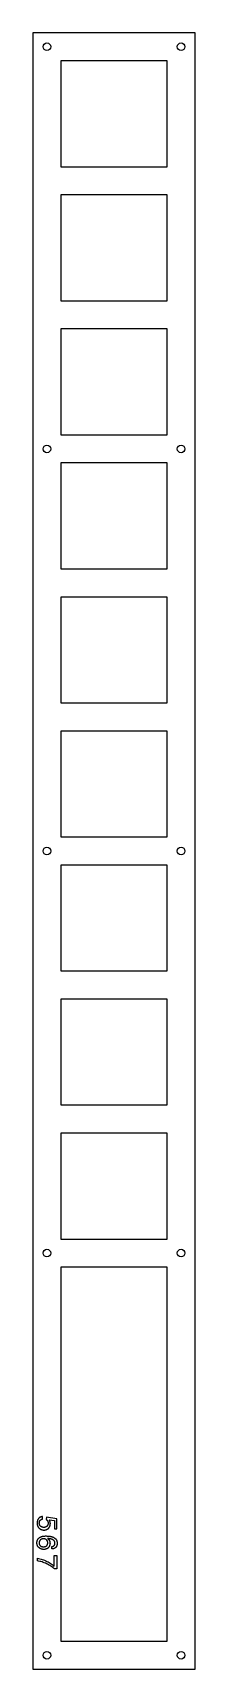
# Model space of a CAD drawing. Extents: x -4 to 37, y -4 to 403.
import ezdxf

# ---------------------------------------------------------------- set-up
doc = ezdxf.new("R2010")
doc.units = 0
for name, color, linetype in [('BORDER', 7, 'CONTINUOUS'), ('GRID_LED', 6, 'CONTINUOUS'), ('GRID_PCB', 6, 'CONTINUOUS'), ('SCREWS-BORDER', 3, 'CONTINUOUS'), ('TEXT_LAYER$TXT_05', 4, 'CONTINUOUS'), ('TEXT_LAYER$TXT_06', 4, 'CONTINUOUS'), ('TEXT_LAYER$TXT_07', 4, 'CONTINUOUS')]:
    doc.layers.add(name, color=color, linetype=linetype)

msp = doc.modelspace()

# ---------------------------------------------------------------- linework, layer by layer
at = {"layer": 'BORDER'}
for p, q in [((36.83, 403.46), (-3.5, 403.46)), ((-3.5, 403.46), (-3.5, -3.5)), ((36.83, -3.5), (36.83, 403.46)), ((-3.5, -3.5), (36.83, -3.5))]:
    msp.add_line(p, q, dxfattribs=at)
at = {"layer": 'GRID_LED'}
for p, q in [((29.83, 396.46), (3.5, 396.46)), ((3.5, 396.46), (3.5, 370.13)), ((29.83, 370.13), (29.83, 396.46)), ((3.5, 370.13), (29.83, 370.13)), ((29.83, 363.13), (3.5, 363.13)), ((3.5, 363.13), (3.5, 336.8)), ((29.83, 336.8), (29.83, 363.13)), ((3.5, 336.8), (29.83, 336.8)), ((29.83, 329.8), (3.5, 329.8)), ((3.5, 329.8), (3.5, 303.47)), ((29.83, 303.47), (29.83, 329.8)), ((3.5, 303.47), (29.83, 303.47)), ((29.83, 296.47), (3.5, 296.47)), ((3.5, 296.47), (3.5, 270.14)), ((29.83, 270.14), (29.83, 296.47)), ((3.5, 270.14), (29.83, 270.14)), ((29.83, 263.14), (3.5, 263.14)), ((3.5, 263.14), (3.5, 236.81)), ((29.83, 236.81), (29.83, 263.14)), ((3.5, 236.81), (29.83, 236.81)), ((29.83, 229.81), (3.5, 229.81)), ((3.5, 229.81), (3.5, 203.48)), ((29.83, 203.48), (29.83, 229.81)), ((3.5, 203.48), (29.83, 203.48)), ((29.83, 196.48), (3.5, 196.48)), ((3.5, 196.48), (3.5, 170.15)), ((29.83, 170.15), (29.83, 196.48)), ((3.5, 170.15), (29.83, 170.15)), ((29.83, 163.15), (3.5, 163.15)), ((3.5, 163.15), (3.5, 136.82)), ((29.83, 136.82), (29.83, 163.15)), ((3.5, 136.82), (29.83, 136.82)), ((29.83, 129.82), (3.5, 129.82)), ((3.5, 129.82), (3.5, 103.49)), ((29.83, 103.49), (29.83, 129.82)), ((3.5, 103.49), (29.83, 103.49))]:
    msp.add_line(p, q, dxfattribs=at)
at = {"layer": 'GRID_PCB'}
for p, q in [((29.83, 96.49), (3.5, 96.49)), ((3.5, 96.49), (3.5, 3.5)), ((29.83, 3.5), (29.83, 96.49)), ((3.5, 3.5), (29.83, 3.5))]:
    msp.add_line(p, q, dxfattribs=at)
at = {"layer": 'SCREWS-BORDER'}
for centre in [(0, 399.96), (33.33, 399.96), (0, 299.97), (33.33, 299.97), (0, 199.98), (33.33, 199.98), (0, 99.99), (33.33, 99.99), (0, 0), (33.33, 0)]:
    msp.add_circle(centre, 0.95, dxfattribs=at)
at = {"layer": 'TEXT_LAYER$TXT_05'}
for p, q in [((-2.41, 33.06), (-2.42, 33.02)), ((-2.42, 33.02), (-2.42, 32.98)), ((-2.42, 32.98), (-2.42, 32.95)), ((-2.42, 32.95), (-2.42, 32.91)), ((-2.42, 32.91), (-2.42, 32.85)), ((-2.42, 32.85), (-2.42, 32.79)), ((-2.42, 32.79), (-2.41, 32.74)), ((-2.4, 33.16), (-2.41, 33.13)), ((-2.41, 33.13), (-2.41, 33.09)), ((-2.41, 33.09), (-2.41, 33.06)), ((-2.41, 32.74), (-2.41, 32.68)), ((-2.41, 32.68), (-2.41, 32.63)), ((-2.41, 32.63), (-2.4, 32.58)), ((-2.39, 33.23), (-2.4, 33.2)), ((-2.4, 33.2), (-2.4, 33.16)), ((-2.4, 32.58), (-2.39, 32.52)), ((-2.38, 33.3), (-2.39, 33.27)), ((-2.39, 33.27), (-2.39, 33.23)), ((-2.37, 33.34), (-2.38, 33.3)), ((-2.36, 33.37), (-2.37, 33.34)), ((-2.35, 33.4), (-2.36, 33.37)), ((-2.34, 33.44), (-2.35, 33.4)), ((-2.33, 33.47), (-2.34, 33.44)), ((-2.32, 33.5), (-2.33, 33.47)), ((-2.31, 33.54), (-2.32, 33.5)), ((-2.3, 33.57), (-2.31, 33.54)), ((-2.29, 33.6), (-2.3, 33.57)), ((-2.27, 33.63), (-2.29, 33.6)), ((-2.26, 33.66), (-2.27, 33.63)), ((-2.24, 33.69), (-2.26, 33.66)), ((-2.23, 33.73), (-2.24, 33.69)), ((-2.21, 33.76), (-2.23, 33.73)), ((-2.2, 33.79), (-2.21, 33.76)), ((-2.18, 33.82), (-2.2, 33.79)), ((-2.16, 33.85), (-2.18, 33.82)), ((-2.14, 33.88), (-2.16, 33.85)), ((-2.12, 33.91), (-2.14, 33.88)), ((-2.1, 33.93), (-2.12, 33.91)), ((-2.08, 33.96), (-2.1, 33.93)), ((-2.06, 33.99), (-2.08, 33.96)), ((-2.04, 34.02), (-2.06, 33.99)), ((-2.02, 34.05), (-2.04, 34.02)), ((-1.99, 34.07), (-2.02, 34.05)), ((-1.97, 34.1), (-1.99, 34.07)), ((-1.94, 34.12), (-1.97, 34.1)), ((-1.92, 34.14), (-1.94, 34.12)), ((-1.89, 34.17), (-1.92, 34.14)), ((-1.87, 34.19), (-1.89, 34.17)), ((-1.88, 32.95), (-1.87, 32.99)), ((-1.88, 32.92), (-1.88, 32.95)), ((-1.88, 32.88), (-1.88, 32.92)), ((-1.88, 32.85), (-1.88, 32.88)), ((-1.88, 32.81), (-1.88, 32.85)), ((-1.88, 32.78), (-1.88, 32.81)), ((-1.88, 32.75), (-1.88, 32.78)), ((-1.87, 32.72), (-1.88, 32.75)), ((-1.84, 34.21), (-1.87, 34.19)), ((-1.87, 33.05), (-1.86, 33.09)), ((-1.87, 33.02), (-1.87, 33.05)), ((-1.87, 32.99), (-1.87, 33.02)), ((-1.87, 32.69), (-1.87, 32.72)), ((-1.87, 32.65), (-1.87, 32.69)), ((-1.86, 32.62), (-1.87, 32.65)), ((-1.86, 33.09), (-1.85, 33.12)), ((-1.86, 32.59), (-1.86, 32.62)), ((-1.85, 32.56), (-1.86, 32.59)), ((-1.85, 33.15), (-1.84, 33.18)), ((-1.85, 33.12), (-1.85, 33.15)), ((-1.85, 32.54), (-1.85, 32.56)), ((-1.81, 34.23), (-1.84, 34.21)), ((-1.84, 33.18), (-1.83, 33.21)), ((-1.83, 33.21), (-1.82, 33.24)), ((-1.82, 33.24), (-1.81, 33.27)), ((-1.78, 34.25), (-1.81, 34.23)), ((-1.81, 33.27), (-1.8, 33.3)), ((-1.8, 33.3), (-1.79, 33.32)), ((-1.79, 33.32), (-1.78, 33.35)), ((-1.75, 34.27), (-1.78, 34.25)), ((-1.78, 33.35), (-1.77, 33.38)), ((-1.77, 33.38), (-1.75, 33.4)), ((-1.72, 34.29), (-1.75, 34.27)), ((-1.75, 33.4), (-1.74, 33.43)), ((-1.74, 33.43), (-1.72, 33.45)), ((-1.69, 34.3), (-1.72, 34.29)), ((-1.72, 33.45), (-1.71, 33.48)), ((-1.71, 33.48), (-1.69, 33.5)), ((-1.66, 34.32), (-1.69, 34.3)), ((-1.69, 33.5), (-1.67, 33.52)), ((-1.67, 33.52), (-1.66, 33.54)), ((-1.63, 34.34), (-1.66, 34.32)), ((-1.66, 33.54), (-1.64, 33.56)), ((-1.64, 33.56), (-1.62, 33.58)), ((-1.59, 34.35), (-1.63, 34.34)), ((-1.62, 33.58), (-1.61, 33.59)), ((-1.61, 33.59), (-1.6, 33.6)), ((-1.6, 33.6), (-1.59, 33.61)), ((-1.56, 34.36), (-1.59, 34.35)), ((-1.59, 33.61), (-1.58, 33.62)), ((-1.58, 33.62), (-1.57, 33.63)), ((-1.57, 33.63), (-1.56, 33.64)), ((-1.52, 34.38), (-1.56, 34.36)), ((-1.56, 33.64), (-1.55, 33.65)), ((-1.55, 33.65), (-1.54, 33.65)), ((-1.54, 33.65), (-1.53, 33.66)), ((-1.53, 33.66), (-1.52, 33.67)), ((-1.49, 34.39), (-1.52, 34.38)), ((-1.52, 33.67), (-1.5, 33.69)), ((-1.5, 33.69), (-1.47, 33.7)), ((-1.45, 34.4), (-1.49, 34.39)), ((-1.47, 33.7), (-1.45, 33.72)), ((-1.42, 34.41), (-1.45, 34.4)), ((-1.45, 33.72), (-1.43, 33.73)), ((-1.43, 33.73), (-1.4, 33.74)), ((-1.38, 34.42), (-1.42, 34.41)), ((-1.4, 33.74), (-1.38, 33.75)), ((-1.34, 34.43), (-1.38, 34.42)), ((-1.38, 33.75), (-1.35, 33.77)), ((-1.35, 33.77), (-1.32, 33.78)), ((-1.3, 34.44), (-1.34, 34.43)), ((-1.32, 33.78), (-1.3, 33.79)), ((-1.26, 34.45), (-1.3, 34.44)), ((-1.3, 33.79), (-1.27, 33.79)), ((-1.27, 33.79), (-1.24, 33.8)), ((-1.22, 34.46), (-1.26, 34.45)), ((-1.24, 33.8), (-1.21, 33.81)), ((-1.18, 34.46), (-1.22, 34.46)), ((-1.21, 33.81), (-1.18, 33.82)), ((-1.14, 34.47), (-1.18, 34.46)), ((-1.18, 33.82), (-1.15, 33.82)), ((-1.15, 33.82), (-1.12, 33.83)), ((-1.1, 34.47), (-1.14, 34.47)), ((-1.12, 33.83), (-1.09, 33.83)), ((-1.05, 34.48), (-1.1, 34.47)), ((-1.09, 33.83), (-1.05, 33.84)), ((-1.05, 33.84), (-1.05, 34.48)), ((-0.13, 34.3), (-0.16, 33.77)), ((-0.16, 33.77), (-0.13, 33.75)), ((2.5, 33.93), (-0.13, 34.3)), ((-0.13, 33.75), (-0.1, 33.73)), ((-0.1, 33.73), (-0.08, 33.71)), ((-0.08, 33.71), (-0.06, 33.68)), ((-0.06, 33.68), (-0.03, 33.66)), ((-0.03, 33.66), (-0.01, 33.64)), ((-0.01, 33.64), (0.01, 33.61)), ((0.01, 33.61), (0.04, 33.59)), ((0.04, 33.59), (0.06, 33.57)), ((0.06, 33.57), (0.08, 33.54)), ((0.08, 33.54), (0.1, 33.52)), ((0.1, 33.52), (0.12, 33.49)), ((0.12, 33.49), (0.13, 33.46)), ((0.13, 33.46), (0.15, 33.44)), ((0.15, 33.44), (0.17, 33.41)), ((0.17, 33.41), (0.18, 33.38)), ((0.18, 33.38), (0.19, 33.37)), ((0.19, 33.37), (0.2, 33.35)), ((0.2, 33.35), (0.2, 33.34)), ((0.2, 33.34), (0.21, 33.32)), ((0.21, 33.32), (0.22, 33.31)), ((0.22, 33.31), (0.22, 33.29)), ((0.22, 33.29), (0.24, 33.26)), ((0.24, 33.26), (0.25, 33.23)), ((0.25, 33.23), (0.26, 33.2)), ((0.26, 33.2), (0.27, 33.17)), ((0.27, 33.17), (0.27, 33.13)), ((0.27, 33.13), (0.28, 33.1)), ((0.28, 32.58), (0.27, 32.55)), ((0.28, 33.1), (0.29, 33.06)), ((0.29, 32.63), (0.28, 32.6)), ((0.28, 32.6), (0.28, 32.58)), ((0.29, 33.06), (0.29, 33.03)), ((0.29, 33.03), (0.3, 32.99)), ((0.3, 32.68), (0.29, 32.65)), ((0.29, 32.65), (0.29, 32.63)), ((0.3, 32.99), (0.3, 32.95)), ((0.3, 32.95), (0.3, 32.92)), ((0.3, 32.92), (0.3, 32.88)), ((0.3, 32.88), (0.3, 32.84)), ((0.3, 32.84), (0.3, 32.81)), ((0.3, 32.81), (0.3, 32.78)), ((0.3, 32.78), (0.3, 32.76)), ((0.3, 32.76), (0.3, 32.73)), ((0.3, 32.73), (0.3, 32.71)), ((0.3, 32.71), (0.3, 32.68)), ((0.58, 33.63), (0.55, 33.68)), ((0.55, 33.68), (1.9, 33.47)), ((0.61, 33.59), (0.58, 33.63)), ((0.64, 33.55), (0.61, 33.59)), ((0.66, 33.51), (0.64, 33.55)), ((0.69, 33.47), (0.66, 33.51)), ((0.71, 33.43), (0.69, 33.47)), ((0.72, 33.41), (0.71, 33.43)), ((0.73, 33.39), (0.72, 33.41)), ((0.74, 33.37), (0.73, 33.39)), ((0.74, 33.35), (0.74, 33.37)), ((0.76, 33.32), (0.74, 33.35)), ((0.77, 33.28), (0.76, 33.32)), ((0.78, 33.25), (0.77, 33.28)), ((0.79, 33.21), (0.78, 33.25)), ((0.8, 33.17), (0.79, 33.21)), ((0.81, 33.14), (0.8, 33.17)), ((0.82, 33.1), (0.81, 33.14)), ((0.83, 33.06), (0.82, 33.1)), ((0.83, 33.02), (0.83, 33.06)), ((0.84, 32.98), (0.83, 33.02)), ((0.85, 32.94), (0.84, 32.98)), ((0.85, 32.9), (0.85, 32.94)), ((0.85, 32.85), (0.85, 32.9)), ((0.85, 32.81), (0.85, 32.85)), ((0.86, 32.77), (0.85, 32.81)), ((0.85, 32.64), (0.86, 32.68)), ((0.85, 32.6), (0.85, 32.64)), ((0.85, 32.56), (0.85, 32.6)), ((0.85, 32.52), (0.85, 32.56)), ((0.86, 32.72), (0.86, 32.77)), ((0.86, 32.68), (0.86, 32.72)), ((1.9, 33.47), (1.9, 31.4)), ((2.5, 31.4), (2.5, 33.93)), ((-2.39, 32.52), (-2.39, 32.47)), ((-2.39, 32.47), (-2.38, 32.42)), ((-2.38, 32.42), (-2.37, 32.37)), ((-2.37, 32.37), (-2.36, 32.33)), ((-2.36, 32.33), (-2.34, 32.28)), ((-2.34, 32.28), (-2.33, 32.23)), ((-2.33, 32.23), (-2.32, 32.19)), ((-2.32, 32.19), (-2.3, 32.14)), ((-2.3, 32.14), (-2.29, 32.1)), ((-2.29, 32.1), (-2.27, 32.06)), ((-2.27, 32.06), (-2.25, 32.02)), ((-2.25, 32.02), (-2.23, 31.98)), ((-2.23, 31.98), (-2.21, 31.94)), ((-2.21, 31.94), (-2.19, 31.9)), ((-2.19, 31.9), (-2.17, 31.86)), ((-2.17, 31.86), (-2.15, 31.83)), ((-2.15, 31.83), (-2.12, 31.79)), ((-2.12, 31.79), (-2.1, 31.76)), ((-2.1, 31.76), (-2.07, 31.72)), ((-2.07, 31.72), (-2.04, 31.69)), ((-2.04, 31.69), (-2.01, 31.66)), ((-2.01, 31.66), (-1.98, 31.63)), ((-1.98, 31.63), (-1.95, 31.6)), ((-1.95, 31.6), (-1.92, 31.57)), ((-1.92, 31.57), (-1.89, 31.55)), ((-1.89, 31.55), (-1.86, 31.52)), ((-1.86, 31.52), (-1.82, 31.49)), ((-1.84, 32.51), (-1.85, 32.54)), ((-1.83, 32.48), (-1.84, 32.51)), ((-1.82, 32.45), (-1.83, 32.48)), ((-1.81, 32.43), (-1.82, 32.45)), ((-1.82, 31.49), (-1.79, 31.47)), ((-1.8, 32.4), (-1.81, 32.43)), ((-1.79, 32.37), (-1.8, 32.4)), ((-1.78, 32.35), (-1.79, 32.37)), ((-1.79, 31.47), (-1.76, 31.45)), ((-1.77, 32.33), (-1.78, 32.35)), ((-1.76, 32.3), (-1.77, 32.33)), ((-1.74, 32.28), (-1.76, 32.3)), ((-1.76, 31.45), (-1.72, 31.42)), ((-1.73, 32.26), (-1.74, 32.28)), ((-1.72, 32.23), (-1.73, 32.26)), ((-1.7, 32.21), (-1.72, 32.23)), ((-1.72, 31.42), (-1.69, 31.4)), ((-1.68, 32.19), (-1.7, 32.21)), ((-1.69, 31.4), (-1.65, 31.38)), ((-1.67, 32.17), (-1.68, 32.19)), ((-1.65, 32.15), (-1.67, 32.17)), ((-1.63, 32.13), (-1.65, 32.15)), ((-1.65, 31.38), (-1.62, 31.36)), ((-1.61, 32.11), (-1.63, 32.13)), ((-1.62, 31.36), (-1.58, 31.34)), ((-1.6, 32.09), (-1.61, 32.11)), ((-1.58, 32.08), (-1.6, 32.09)), ((-1.55, 32.06), (-1.58, 32.08)), ((-1.58, 31.34), (-1.54, 31.32)), ((-1.53, 32.04), (-1.55, 32.06)), ((-1.54, 31.32), (-1.51, 31.3)), ((-1.51, 32.03), (-1.53, 32.04)), ((-1.49, 32.01), (-1.51, 32.03)), ((-1.51, 31.3), (-1.47, 31.29)), ((-1.47, 31.99), (-1.49, 32.01)), ((-1.45, 31.98), (-1.47, 31.99)), ((-1.47, 31.29), (-1.43, 31.27)), ((-1.42, 31.97), (-1.45, 31.98)), ((-1.43, 31.27), (-1.4, 31.25)), ((-1.4, 31.95), (-1.42, 31.97)), ((-1.38, 31.94), (-1.4, 31.95)), ((-1.4, 31.25), (-1.36, 31.24)), ((-1.35, 31.93), (-1.38, 31.94)), ((-1.36, 31.24), (-1.32, 31.23)), ((-1.33, 31.92), (-1.35, 31.93)), ((-1.31, 31.9), (-1.33, 31.92)), ((-1.32, 31.23), (-1.28, 31.21)), ((-1.29, 31.89), (-1.31, 31.9)), ((-1.26, 31.88), (-1.29, 31.89)), ((-1.28, 31.21), (-1.25, 31.2)), ((-1.24, 31.87), (-1.26, 31.88)), ((-1.25, 31.2), (-1.21, 31.19)), ((-1.21, 31.86), (-1.24, 31.87)), ((-1.19, 31.85), (-1.21, 31.86)), ((-1.21, 31.19), (-1.17, 31.18)), ((-1.17, 31.85), (-1.19, 31.85)), ((-1.14, 31.84), (-1.17, 31.85)), ((-1.17, 31.18), (-1.13, 31.17)), ((-1.12, 31.83), (-1.14, 31.84)), ((-1.13, 31.17), (-1.09, 31.16)), ((-1.09, 31.82), (-1.12, 31.83)), ((-1.07, 31.82), (-1.09, 31.82)), ((-1.09, 31.16), (-1.05, 31.15)), ((-1.05, 31.81), (-1.07, 31.82)), ((-1.02, 31.81), (-1.05, 31.81)), ((-1.05, 31.15), (-1.01, 31.15)), ((-1, 31.8), (-1.02, 31.81)), ((-1.01, 31.15), (-0.97, 31.14)), ((-0.97, 31.8), (-1, 31.8)), ((-0.94, 31.79), (-0.97, 31.8)), ((-0.97, 31.14), (-0.93, 31.13)), ((-0.92, 31.79), (-0.94, 31.79)), ((-0.93, 31.13), (-0.88, 31.13)), ((-0.89, 31.79), (-0.92, 31.79)), ((-0.87, 31.78), (-0.89, 31.79)), ((-0.88, 31.13), (-0.84, 31.13)), ((-0.84, 31.78), (-0.87, 31.78)), ((-0.82, 31.78), (-0.84, 31.78)), ((-0.84, 31.13), (-0.8, 31.12)), ((-0.79, 31.78), (-0.82, 31.78)), ((-0.8, 31.12), (-0.76, 31.12)), ((-0.76, 31.78), (-0.79, 31.78)), ((-0.73, 31.78), (-0.76, 31.78)), ((-0.76, 31.12), (-0.71, 31.12)), ((-0.7, 31.78), (-0.73, 31.78)), ((-0.71, 31.12), (-0.67, 31.12)), ((-0.67, 31.78), (-0.7, 31.78)), ((-0.64, 31.78), (-0.67, 31.78)), ((-0.67, 31.12), (-0.63, 31.12)), ((-0.61, 31.79), (-0.64, 31.78)), ((-0.63, 31.12), (-0.59, 31.12)), ((-0.58, 31.79), (-0.61, 31.79)), ((-0.59, 31.12), (-0.55, 31.12)), ((-0.55, 31.79), (-0.58, 31.79)), ((-0.52, 31.8), (-0.55, 31.79)), ((-0.55, 31.12), (-0.51, 31.13)), ((-0.49, 31.8), (-0.52, 31.8)), ((-0.51, 31.13), (-0.47, 31.13)), ((-0.47, 31.81), (-0.49, 31.8)), ((-0.44, 31.82), (-0.47, 31.81)), ((-0.47, 31.13), (-0.43, 31.14)), ((-0.41, 31.82), (-0.44, 31.82)), ((-0.43, 31.14), (-0.39, 31.14)), ((-0.39, 31.83), (-0.41, 31.82)), ((-0.36, 31.84), (-0.39, 31.83)), ((-0.39, 31.14), (-0.35, 31.15)), ((-0.34, 31.85), (-0.36, 31.84)), ((-0.35, 31.15), (-0.32, 31.16)), ((-0.31, 31.86), (-0.34, 31.85)), ((-0.32, 31.16), (-0.28, 31.16)), ((-0.29, 31.87), (-0.31, 31.86)), ((-0.26, 31.88), (-0.29, 31.87)), ((-0.28, 31.16), (-0.24, 31.17)), ((-0.24, 31.89), (-0.26, 31.88)), ((-0.22, 31.9), (-0.24, 31.89)), ((-0.24, 31.17), (-0.21, 31.18)), ((-0.19, 31.91), (-0.22, 31.9)), ((-0.21, 31.18), (-0.17, 31.2)), ((-0.17, 31.93), (-0.19, 31.91)), ((-0.15, 31.94), (-0.17, 31.93)), ((-0.17, 31.2), (-0.14, 31.21)), ((-0.13, 31.95), (-0.15, 31.94)), ((-0.14, 31.21), (-0.1, 31.22)), ((-0.11, 31.97), (-0.13, 31.95)), ((-0.09, 31.99), (-0.11, 31.97)), ((-0.1, 31.22), (-0.07, 31.24)), ((-0.07, 32), (-0.09, 31.99)), ((-0.05, 32.02), (-0.07, 32)), ((-0.07, 31.24), (-0.03, 31.25)), ((-0.03, 32.04), (-0.05, 32.02)), ((-0.01, 32.05), (-0.03, 32.04)), ((-0.03, 31.25), (0, 31.27)), ((0.01, 32.07), (-0.01, 32.05)), ((0, 31.27), (0.03, 31.28)), ((0.03, 32.09), (0.01, 32.07)), ((0.04, 32.11), (0.03, 32.09)), ((0.03, 31.28), (0.07, 31.3)), ((0.06, 32.13), (0.04, 32.11)), ((0.08, 32.15), (0.06, 32.13)), ((0.07, 31.3), (0.1, 31.32)), ((0.09, 32.17), (0.08, 32.15)), ((0.11, 32.19), (0.09, 32.17)), ((0.1, 31.32), (0.13, 31.34)), ((0.12, 32.21), (0.11, 32.19)), ((0.13, 32.23), (0.12, 32.21)), ((0.15, 32.25), (0.13, 32.23)), ((0.13, 31.34), (0.16, 31.36)), ((0.16, 32.28), (0.15, 32.25)), ((0.17, 32.3), (0.16, 32.28)), ((0.16, 31.36), (0.19, 31.38)), ((0.18, 32.32), (0.17, 32.3)), ((0.2, 32.34), (0.18, 32.32)), ((0.19, 31.38), (0.22, 31.4)), ((0.21, 32.36), (0.2, 32.34)), ((0.22, 32.39), (0.21, 32.36)), ((0.23, 32.41), (0.22, 32.39)), ((0.22, 31.4), (0.25, 31.43)), ((0.24, 32.43), (0.23, 32.41)), ((0.25, 32.48), (0.24, 32.46)), ((0.24, 32.46), (0.24, 32.43)), ((0.26, 32.5), (0.25, 32.48)), ((0.25, 31.43), (0.28, 31.45)), ((0.27, 32.53), (0.26, 32.5)), ((0.27, 32.55), (0.27, 32.53)), ((0.28, 31.45), (0.31, 31.48)), ((0.31, 31.48), (0.34, 31.5)), ((0.34, 31.5), (0.37, 31.53)), ((0.37, 31.53), (0.4, 31.56)), ((0.4, 31.56), (0.42, 31.59)), ((0.42, 31.59), (0.45, 31.61)), ((0.45, 31.61), (0.48, 31.64)), ((0.48, 31.64), (0.5, 31.67)), ((0.5, 31.67), (0.53, 31.71)), ((0.53, 31.71), (0.55, 31.74)), ((0.55, 31.74), (0.57, 31.77)), ((0.57, 31.77), (0.59, 31.8)), ((0.59, 31.8), (0.61, 31.83)), ((0.61, 31.83), (0.63, 31.86)), ((0.63, 31.86), (0.65, 31.9)), ((0.65, 31.9), (0.67, 31.93)), ((0.67, 31.93), (0.69, 31.96)), ((0.69, 31.96), (0.7, 32)), ((0.7, 32), (0.72, 32.03)), ((0.72, 32.03), (0.73, 32.07)), ((0.73, 32.07), (0.75, 32.1)), ((0.75, 32.1), (0.76, 32.14)), ((0.76, 32.14), (0.77, 32.17)), ((0.77, 32.17), (0.78, 32.21)), ((0.78, 32.21), (0.8, 32.25)), ((0.8, 32.25), (0.81, 32.29)), ((0.81, 32.32), (0.82, 32.36)), ((0.81, 32.29), (0.81, 32.32)), ((0.82, 32.36), (0.83, 32.4)), ((0.83, 32.4), (0.84, 32.44)), ((0.84, 32.48), (0.85, 32.52)), ((0.84, 32.44), (0.84, 32.48)), ((1.9, 31.4), (2.5, 31.4))]:
    msp.add_line(p, q, dxfattribs=at)
at = {"layer": 'TEXT_LAYER$TXT_06'}
for p, q in [((-2.4, 28.46), (-2.39, 28.49)), ((-2.39, 28.49), (-2.37, 28.53)), ((-2.37, 28.53), (-2.36, 28.57)), ((-2.36, 28.57), (-2.34, 28.61)), ((-2.34, 28.61), (-2.32, 28.64)), ((-2.32, 28.64), (-2.31, 28.68)), ((-2.31, 28.68), (-2.29, 28.72)), ((-2.29, 28.72), (-2.27, 28.75)), ((-2.27, 28.75), (-2.25, 28.79)), ((-2.25, 28.79), (-2.23, 28.82)), ((-2.23, 28.82), (-2.2, 28.86)), ((-2.2, 28.86), (-2.18, 28.89)), ((-2.18, 28.89), (-2.15, 28.92)), ((-2.15, 28.92), (-2.13, 28.96)), ((-2.13, 28.96), (-2.1, 28.99)), ((-2.1, 28.99), (-2.07, 29.02)), ((-2.07, 29.02), (-2.04, 29.06)), ((-2.04, 29.06), (-2.01, 29.09)), ((-2.01, 29.09), (-1.98, 29.12)), ((-1.98, 29.12), (-1.95, 29.15)), ((-1.95, 29.15), (-1.94, 29.17)), ((-1.94, 29.17), (-1.92, 29.18)), ((-1.92, 29.18), (-1.9, 29.2)), ((-1.9, 29.2), (-1.88, 29.21)), ((-1.88, 29.21), (-1.87, 29.23)), ((-1.87, 29.23), (-1.85, 29.24)), ((-1.85, 29.24), (-1.81, 29.27)), ((-1.81, 29.27), (-1.77, 29.29)), ((-1.76, 28.5), (-1.78, 28.48)), ((-1.77, 29.29), (-1.73, 29.32)), ((-1.75, 28.52), (-1.76, 28.5)), ((-1.73, 28.54), (-1.75, 28.52)), ((-1.73, 29.32), (-1.69, 29.34)), ((-1.72, 28.56), (-1.73, 28.54)), ((-1.7, 28.58), (-1.72, 28.56)), ((-1.69, 28.6), (-1.7, 28.58)), ((-1.69, 29.34), (-1.65, 29.37)), ((-1.67, 28.61), (-1.69, 28.6)), ((-1.65, 28.63), (-1.67, 28.61)), ((-1.65, 29.37), (-1.6, 29.39)), ((-1.63, 28.65), (-1.65, 28.63)), ((-1.61, 28.67), (-1.63, 28.65)), ((-1.59, 28.68), (-1.61, 28.67)), ((-1.6, 29.39), (-1.56, 29.41)), ((-1.57, 28.7), (-1.59, 28.68)), ((-1.55, 28.71), (-1.57, 28.7)), ((-1.56, 29.41), (-1.51, 29.43)), ((-1.53, 28.73), (-1.55, 28.71)), ((-1.51, 28.74), (-1.53, 28.73)), ((-1.51, 29.43), (-1.46, 29.45)), ((-1.49, 28.76), (-1.51, 28.74)), ((-1.47, 28.77), (-1.49, 28.76)), ((-1.44, 28.78), (-1.47, 28.77)), ((-1.46, 29.45), (-1.41, 29.47)), ((-1.42, 28.8), (-1.44, 28.78)), ((-1.4, 28.81), (-1.42, 28.8)), ((-1.41, 29.47), (-1.36, 29.49)), ((-1.38, 28.82), (-1.4, 28.81)), ((-1.35, 28.83), (-1.38, 28.82)), ((-1.36, 29.49), (-1.31, 29.51)), ((-1.33, 28.84), (-1.35, 28.83)), ((-1.31, 28.85), (-1.33, 28.84)), ((-1.31, 29.51), (-1.26, 29.52)), ((-1.28, 28.86), (-1.31, 28.85)), ((-1.26, 28.87), (-1.28, 28.86)), ((-1.26, 29.52), (-1.2, 29.54)), ((-1.24, 28.88), (-1.26, 28.87)), ((-1.21, 28.88), (-1.24, 28.88)), ((-1.19, 28.89), (-1.21, 28.88)), ((-1.2, 29.54), (-1.14, 29.55)), ((-1.16, 28.9), (-1.19, 28.89)), ((-1.13, 28.9), (-1.16, 28.9)), ((-1.14, 29.55), (-1.09, 29.57)), ((-1.11, 28.91), (-1.13, 28.9)), ((-1.08, 28.92), (-1.11, 28.91)), ((-1.09, 29.57), (-1.03, 29.58)), ((-1.06, 28.92), (-1.08, 28.92)), ((-1.03, 28.92), (-1.06, 28.92)), ((-1.03, 29.58), (-0.96, 29.59)), ((-1, 28.93), (-1.03, 28.92)), ((-0.97, 28.93), (-1, 28.93)), ((-0.95, 28.93), (-0.97, 28.93)), ((-0.96, 29.59), (-0.9, 29.6)), ((-0.92, 28.93), (-0.95, 28.93)), ((-0.89, 28.94), (-0.92, 28.93)), ((-0.9, 29.6), (-0.84, 29.61)), ((-0.86, 28.94), (-0.89, 28.94)), ((-0.83, 28.94), (-0.86, 28.94)), ((-0.84, 29.61), (-0.77, 29.62)), ((-0.8, 28.94), (-0.83, 28.94)), ((-0.77, 28.94), (-0.8, 28.94)), ((-0.77, 29.62), (-0.64, 29.63)), ((-0.74, 28.93), (-0.77, 28.94)), ((-0.71, 28.93), (-0.74, 28.93)), ((-0.68, 28.93), (-0.71, 28.93)), ((-0.65, 28.93), (-0.68, 28.93)), ((-0.62, 28.92), (-0.65, 28.93)), ((-0.64, 29.63), (-0.5, 29.64)), ((-0.59, 28.92), (-0.62, 28.92)), ((-0.56, 28.91), (-0.59, 28.92)), ((-0.53, 28.91), (-0.56, 28.91)), ((-0.5, 28.9), (-0.53, 28.91)), ((-0.5, 29.64), (-0.35, 29.65)), ((-0.48, 28.89), (-0.5, 28.9)), ((-0.45, 28.89), (-0.48, 28.89)), ((-0.42, 28.88), (-0.45, 28.89)), ((-0.4, 28.87), (-0.42, 28.88)), ((-0.37, 28.86), (-0.4, 28.87)), ((-0.35, 28.85), (-0.37, 28.86)), ((-0.35, 29.65), (-0.2, 29.65)), ((-0.32, 28.84), (-0.35, 28.85)), ((-0.3, 28.83), (-0.32, 28.84)), ((-0.28, 28.82), (-0.3, 28.83)), ((-0.26, 28.81), (-0.28, 28.82)), ((-0.23, 28.8), (-0.26, 28.81)), ((-0.21, 28.78), (-0.23, 28.8)), ((-0.19, 28.77), (-0.21, 28.78)), ((-0.2, 29.65), (0.02, 29.64)), ((-0.17, 28.75), (-0.19, 28.77)), ((-0.15, 28.74), (-0.17, 28.75)), ((-0.13, 28.72), (-0.15, 28.74)), ((-0.11, 28.71), (-0.13, 28.72)), ((-0.1, 28.69), (-0.11, 28.71)), ((-0.08, 28.67), (-0.1, 28.69)), ((-0.06, 28.66), (-0.08, 28.67)), ((-0.04, 28.64), (-0.06, 28.66)), ((-0.03, 28.62), (-0.04, 28.64)), ((-0.01, 28.6), (-0.03, 28.62)), ((0, 28.58), (-0.01, 28.6)), ((0.02, 28.56), (0, 28.58)), ((0.02, 29.64), (0.23, 29.63)), ((0.03, 28.54), (0.02, 28.56)), ((0.05, 28.52), (0.03, 28.54)), ((0.06, 28.5), (0.05, 28.52)), ((0.07, 28.48), (0.06, 28.5)), ((0.29, 29.01), (0.18, 29.01)), ((0.18, 29.01), (0.22, 28.99)), ((0.22, 28.99), (0.25, 28.96)), ((0.23, 29.63), (0.34, 29.63)), ((0.25, 28.96), (0.29, 28.93)), ((0.39, 29), (0.29, 29.01)), ((0.29, 28.93), (0.32, 28.9)), ((0.32, 28.9), (0.36, 28.87)), ((0.34, 29.63), (0.44, 29.62)), ((0.36, 28.87), (0.39, 28.84)), ((0.49, 28.99), (0.39, 29)), ((0.39, 28.84), (0.42, 28.81)), ((0.42, 28.81), (0.45, 28.78)), ((0.44, 29.62), (0.54, 29.61)), ((0.45, 28.78), (0.48, 28.74)), ((0.48, 28.74), (0.5, 28.71)), ((0.59, 28.98), (0.49, 28.99)), ((0.5, 28.71), (0.53, 28.67)), ((0.53, 28.67), (0.55, 28.64)), ((0.54, 29.61), (0.64, 29.59)), ((0.55, 28.64), (0.58, 28.6)), ((0.58, 28.6), (0.6, 28.56)), ((0.69, 28.97), (0.59, 28.98)), ((0.6, 28.56), (0.62, 28.52)), ((0.62, 28.52), (0.64, 28.48)), ((0.64, 29.59), (0.73, 29.58)), ((0.78, 28.95), (0.69, 28.97)), ((0.73, 29.58), (0.82, 29.56)), ((0.87, 28.93), (0.78, 28.95)), ((0.82, 29.56), (0.92, 29.54)), ((0.96, 28.91), (0.87, 28.93)), ((0.92, 29.54), (1, 29.52)), ((1.04, 28.89), (0.96, 28.91)), ((1, 29.52), (1.09, 29.5)), ((1.08, 28.88), (1.04, 28.89)), ((1.12, 28.87), (1.08, 28.88)), ((1.09, 29.5), (1.18, 29.48)), ((1.16, 28.85), (1.12, 28.87)), ((1.2, 28.84), (1.16, 28.85)), ((1.18, 29.48), (1.26, 29.45)), ((1.24, 28.83), (1.2, 28.84)), ((1.27, 28.81), (1.24, 28.83)), ((1.26, 29.45), (1.34, 29.43)), ((1.31, 28.8), (1.27, 28.81)), ((1.34, 28.78), (1.31, 28.8)), ((1.34, 29.43), (1.41, 29.4)), ((1.38, 28.77), (1.34, 28.78)), ((1.41, 28.75), (1.38, 28.77)), ((1.41, 29.4), (1.48, 29.37)), ((1.44, 28.73), (1.41, 28.75)), ((1.48, 28.71), (1.44, 28.73)), ((1.48, 29.37), (1.55, 29.34)), ((1.51, 28.7), (1.48, 28.71)), ((1.54, 28.68), (1.51, 28.7)), ((1.57, 28.66), (1.54, 28.68)), ((1.55, 29.34), (1.62, 29.31)), ((1.59, 28.64), (1.57, 28.66)), ((1.62, 28.62), (1.59, 28.64)), ((1.62, 29.31), (1.69, 29.28)), ((1.65, 28.6), (1.62, 28.62)), ((1.67, 28.58), (1.65, 28.6)), ((1.7, 28.56), (1.67, 28.58)), ((1.69, 29.28), (1.75, 29.24)), ((1.72, 28.54), (1.7, 28.56)), ((1.74, 28.51), (1.72, 28.54)), ((1.77, 28.49), (1.74, 28.51)), ((1.75, 29.24), (1.81, 29.21)), ((1.79, 28.47), (1.77, 28.49)), ((1.81, 29.21), (1.84, 29.19)), ((1.84, 29.19), (1.87, 29.17)), ((1.87, 29.17), (1.9, 29.15)), ((1.9, 29.15), (1.92, 29.13)), ((1.92, 29.13), (1.95, 29.11)), ((1.95, 29.11), (1.98, 29.09)), ((1.98, 29.09), (2, 29.07)), ((2, 29.07), (2.03, 29.05)), ((2.03, 29.05), (2.05, 29.03)), ((2.05, 29.03), (2.08, 29.01)), ((2.08, 29.01), (2.1, 28.99)), ((2.1, 28.99), (2.12, 28.96)), ((2.12, 28.96), (2.14, 28.94)), ((2.14, 28.94), (2.17, 28.92)), ((2.17, 28.92), (2.19, 28.9)), ((2.19, 28.9), (2.21, 28.87)), ((2.21, 28.87), (2.23, 28.85)), ((2.23, 28.85), (2.25, 28.83)), ((2.25, 28.83), (2.27, 28.8)), ((2.27, 28.8), (2.28, 28.78)), ((2.28, 28.78), (2.3, 28.75)), ((2.3, 28.75), (2.32, 28.73)), ((2.32, 28.73), (2.33, 28.7)), ((2.33, 28.7), (2.35, 28.67)), ((2.35, 28.67), (2.36, 28.65)), ((2.36, 28.65), (2.38, 28.62)), ((2.38, 28.62), (2.39, 28.59)), ((2.39, 28.59), (2.41, 28.56)), ((2.41, 28.56), (2.42, 28.54)), ((2.42, 28.54), (2.43, 28.51)), ((2.43, 28.51), (2.44, 28.48)), ((-2.47, 28.1), (-2.46, 28.14)), ((-2.47, 28.05), (-2.47, 28.1)), ((-2.47, 28.01), (-2.47, 28.05)), ((-2.47, 27.97), (-2.47, 28.01)), ((-2.47, 27.92), (-2.47, 27.97)), ((-2.47, 27.87), (-2.47, 27.92)), ((-2.47, 27.82), (-2.47, 27.87)), ((-2.46, 27.78), (-2.47, 27.82)), ((-2.46, 28.18), (-2.45, 28.22)), ((-2.46, 28.14), (-2.46, 28.18)), ((-2.46, 27.73), (-2.46, 27.78)), ((-2.45, 27.68), (-2.46, 27.73)), ((-2.45, 28.26), (-2.44, 28.3)), ((-2.45, 28.22), (-2.45, 28.26)), ((-2.45, 27.64), (-2.45, 27.68)), ((-2.44, 27.59), (-2.45, 27.64)), ((-2.44, 28.3), (-2.43, 28.34)), ((-2.43, 27.55), (-2.44, 27.59)), ((-2.43, 28.34), (-2.42, 28.38)), ((-2.42, 27.51), (-2.43, 27.55)), ((-2.42, 28.38), (-2.41, 28.42)), ((-2.41, 27.46), (-2.42, 27.51)), ((-2.41, 28.42), (-2.4, 28.46)), ((-2.4, 27.42), (-2.41, 27.46)), ((-2.39, 27.38), (-2.4, 27.42)), ((-2.37, 27.34), (-2.39, 27.38)), ((-2.36, 27.3), (-2.37, 27.34)), ((-2.34, 27.26), (-2.36, 27.3)), ((-2.33, 27.22), (-2.34, 27.26)), ((-2.31, 27.19), (-2.33, 27.22)), ((-2.29, 27.15), (-2.31, 27.19)), ((-2.27, 27.11), (-2.29, 27.15)), ((-2.25, 27.08), (-2.27, 27.11)), ((-2.23, 27.04), (-2.25, 27.08)), ((-2.21, 27.01), (-2.23, 27.04)), ((-2.18, 26.98), (-2.21, 27.01)), ((-2.16, 26.94), (-2.18, 26.98)), ((-2.13, 26.91), (-2.16, 26.94)), ((-2.11, 26.88), (-2.13, 26.91)), ((-2.08, 26.85), (-2.11, 26.88)), ((-2.05, 26.82), (-2.08, 26.85)), ((-2.02, 26.79), (-2.05, 26.82)), ((-1.99, 26.77), (-2.02, 26.79)), ((-1.96, 26.74), (-1.99, 26.77)), ((-1.93, 26.71), (-1.96, 26.74)), ((-1.92, 27.97), (-1.93, 27.95)), ((-1.93, 27.95), (-1.93, 27.92)), ((-1.93, 27.92), (-1.93, 27.89)), ((-1.93, 27.89), (-1.92, 27.86)), ((-1.89, 26.69), (-1.93, 26.71)), ((-1.91, 28.12), (-1.92, 28.09)), ((-1.92, 28.09), (-1.92, 28.06)), ((-1.92, 28.06), (-1.92, 28.03)), ((-1.92, 28.03), (-1.92, 28)), ((-1.92, 28), (-1.92, 27.97)), ((-1.92, 27.86), (-1.92, 27.83)), ((-1.92, 27.83), (-1.92, 27.8)), ((-1.92, 27.8), (-1.92, 27.77)), ((-1.92, 27.77), (-1.91, 27.74)), ((-1.9, 28.17), (-1.91, 28.14)), ((-1.91, 28.14), (-1.91, 28.12)), ((-1.91, 27.74), (-1.91, 27.72)), ((-1.91, 27.72), (-1.91, 27.69)), ((-1.91, 27.69), (-1.9, 27.66)), ((-1.89, 28.22), (-1.9, 28.19)), ((-1.9, 28.19), (-1.9, 28.17)), ((-1.9, 27.66), (-1.89, 27.64)), ((-1.88, 28.25), (-1.89, 28.22)), ((-1.89, 27.64), (-1.89, 27.61)), ((-1.89, 27.61), (-1.88, 27.59)), ((-1.86, 26.66), (-1.89, 26.69)), ((-1.87, 28.27), (-1.88, 28.25)), ((-1.88, 27.59), (-1.87, 27.56)), ((-1.86, 28.32), (-1.87, 28.3)), ((-1.87, 28.3), (-1.87, 28.27)), ((-1.87, 27.56), (-1.86, 27.54)), ((-1.85, 28.34), (-1.86, 28.32)), ((-1.86, 27.54), (-1.85, 27.52)), ((-1.83, 26.64), (-1.86, 26.66)), ((-1.84, 28.37), (-1.85, 28.34)), ((-1.85, 27.52), (-1.84, 27.49)), ((-1.83, 28.39), (-1.84, 28.37)), ((-1.84, 27.49), (-1.83, 27.47)), ((-1.82, 28.41), (-1.83, 28.39)), ((-1.83, 27.47), (-1.82, 27.45)), ((-1.79, 26.61), (-1.83, 26.64)), ((-1.8, 28.43), (-1.82, 28.41)), ((-1.82, 27.45), (-1.81, 27.43)), ((-1.81, 27.43), (-1.8, 27.41)), ((-1.79, 28.46), (-1.8, 28.43)), ((-1.8, 27.41), (-1.79, 27.39)), ((-1.78, 28.48), (-1.79, 28.46)), ((-1.79, 27.39), (-1.77, 27.37)), ((-1.76, 26.59), (-1.79, 26.61)), ((-1.77, 27.37), (-1.76, 27.35)), ((-1.76, 27.35), (-1.74, 27.33)), ((-1.73, 26.57), (-1.76, 26.59)), ((-1.74, 27.33), (-1.73, 27.31)), ((-1.73, 27.31), (-1.71, 27.29)), ((-1.69, 26.55), (-1.73, 26.57)), ((-1.71, 27.29), (-1.69, 27.27)), ((-1.69, 27.27), (-1.68, 27.26)), ((-1.66, 26.53), (-1.69, 26.55)), ((-1.68, 27.26), (-1.66, 27.24)), ((-1.66, 27.24), (-1.64, 27.22)), ((-1.62, 26.51), (-1.66, 26.53)), ((-1.64, 27.22), (-1.62, 27.21)), ((-1.62, 27.21), (-1.6, 27.19)), ((-1.59, 26.49), (-1.62, 26.51)), ((-1.6, 27.19), (-1.58, 27.18)), ((-1.55, 26.47), (-1.59, 26.49)), ((-1.58, 27.18), (-1.56, 27.16)), ((-1.56, 27.16), (-1.54, 27.15)), ((-1.52, 26.46), (-1.55, 26.47)), ((-1.54, 27.15), (-1.52, 27.14)), ((-1.52, 27.14), (-1.5, 27.12)), ((-1.48, 26.44), (-1.52, 26.46)), ((-1.5, 27.12), (-1.48, 27.11)), ((-1.48, 27.11), (-1.45, 27.1)), ((-1.45, 26.43), (-1.48, 26.44)), ((-1.45, 27.1), (-1.43, 27.09)), ((-1.41, 26.41), (-1.45, 26.43)), ((-1.43, 27.09), (-1.41, 27.08)), ((-1.41, 27.08), (-1.39, 27.07)), ((-1.37, 26.4), (-1.41, 26.41)), ((-1.39, 27.07), (-1.36, 27.06)), ((-1.33, 26.39), (-1.37, 26.4)), ((-1.36, 27.06), (-1.34, 27.05)), ((-1.34, 27.05), (-1.32, 27.04)), ((-1.3, 26.38), (-1.33, 26.39)), ((-1.32, 27.04), (-1.29, 27.03)), ((-1.26, 26.37), (-1.3, 26.38)), ((-1.29, 27.03), (-1.27, 27.02)), ((-1.27, 27.02), (-1.25, 27.01)), ((-1.22, 26.36), (-1.26, 26.37)), ((-1.25, 27.01), (-1.22, 27)), ((-1.22, 27), (-1.2, 27)), ((-1.18, 26.35), (-1.22, 26.36)), ((-1.2, 27), (-1.17, 26.99)), ((-1.14, 26.34), (-1.18, 26.35)), ((-1.17, 26.99), (-1.15, 26.99)), ((-1.15, 26.99), (-1.12, 26.98)), ((-1.1, 26.33), (-1.14, 26.34)), ((-1.12, 26.98), (-1.1, 26.98)), ((-1.1, 26.98), (-1.07, 26.97)), ((-1.07, 26.33), (-1.1, 26.33)), ((-1.07, 26.97), (-1.05, 26.97)), ((-1.03, 26.32), (-1.07, 26.33)), ((-1.05, 26.97), (-1.02, 26.96)), ((-0.99, 26.32), (-1.03, 26.32)), ((-1.02, 26.96), (-1, 26.96)), ((-1, 26.96), (-0.97, 26.96)), ((-0.95, 26.31), (-0.99, 26.32)), ((-0.97, 26.96), (-0.94, 26.96)), ((-0.91, 26.31), (-0.95, 26.31)), ((-0.94, 26.96), (-0.92, 26.95)), ((-0.92, 26.95), (-0.89, 26.95)), ((-0.86, 26.31), (-0.91, 26.31)), ((-0.89, 26.95), (-0.83, 26.95)), ((-0.82, 26.31), (-0.86, 26.31)), ((-0.83, 26.95), (-0.81, 26.95)), ((-0.78, 26.31), (-0.82, 26.31)), ((-0.81, 26.95), (-0.79, 26.95)), ((-0.79, 26.95), (-0.76, 26.95)), ((-0.73, 26.31), (-0.78, 26.31)), ((-0.76, 26.95), (-0.74, 26.96)), ((-0.74, 26.96), (-0.72, 26.96)), ((-0.69, 26.31), (-0.73, 26.31)), ((-0.72, 26.96), (-0.69, 26.96)), ((-0.69, 26.96), (-0.67, 26.96)), ((-0.64, 26.31), (-0.69, 26.31)), ((-0.67, 26.96), (-0.65, 26.97)), ((-0.65, 26.97), (-0.63, 26.97)), ((-0.59, 26.31), (-0.64, 26.31)), ((-0.63, 26.97), (-0.6, 26.97)), ((-0.6, 26.97), (-0.58, 26.98)), ((-0.55, 26.32), (-0.59, 26.31)), ((-0.58, 26.98), (-0.56, 26.98)), ((-0.56, 26.98), (-0.54, 26.99)), ((-0.51, 26.32), (-0.55, 26.32)), ((-0.54, 26.99), (-0.51, 26.99)), ((-0.51, 26.99), (-0.49, 27)), ((-0.46, 26.33), (-0.51, 26.32)), ((-0.49, 27), (-0.47, 27.01)), ((-0.47, 27.01), (-0.45, 27.01)), ((-0.42, 26.33), (-0.46, 26.33)), ((-0.45, 27.01), (-0.42, 27.02)), ((-0.42, 27.02), (-0.4, 27.03)), ((-0.38, 26.34), (-0.42, 26.33)), ((-0.4, 27.03), (-0.38, 27.04)), ((-0.38, 27.04), (-0.36, 27.04)), ((-0.34, 26.35), (-0.38, 26.34)), ((-0.36, 27.04), (-0.34, 27.05)), ((-0.34, 27.05), (-0.29, 27.07)), ((-0.29, 26.36), (-0.34, 26.35)), ((-0.29, 27.07), (-0.25, 27.09)), ((-0.25, 26.37), (-0.29, 26.36)), ((-0.25, 27.09), (-0.21, 27.12)), ((-0.22, 26.38), (-0.25, 26.37)), ((-0.18, 26.39), (-0.22, 26.38)), ((-0.21, 27.12), (-0.16, 27.14)), ((-0.14, 26.41), (-0.18, 26.39)), ((-0.16, 27.14), (-0.12, 27.17)), ((-0.1, 26.42), (-0.14, 26.41)), ((-0.12, 27.17), (-0.11, 27.17)), ((-0.11, 27.17), (-0.1, 27.18)), ((-0.1, 27.18), (-0.09, 27.19)), ((-0.07, 26.43), (-0.1, 26.42)), ((-0.09, 27.19), (-0.08, 27.19)), ((-0.08, 27.19), (-0.07, 27.2)), ((-0.07, 27.2), (-0.06, 27.21)), ((-0.03, 26.45), (-0.07, 26.43)), ((-0.06, 27.21), (-0.05, 27.22)), ((-0.05, 27.22), (-0.04, 27.23)), ((-0.04, 27.23), (-0.03, 27.23)), ((-0.03, 27.23), (-0.02, 27.24)), ((0, 26.47), (-0.03, 26.45)), ((-0.02, 27.24), (-0.01, 27.25)), ((-0.01, 27.26), (0, 27.27)), ((-0.01, 27.25), (-0.01, 27.26)), ((0, 27.27), (0.01, 27.28)), ((0.04, 26.48), (0, 26.47)), ((0.01, 27.28), (0.02, 27.29)), ((0.02, 27.29), (0.03, 27.3)), ((0.03, 27.3), (0.04, 27.31)), ((0.04, 27.31), (0.05, 27.32)), ((0.04, 27.31), (0.04, 27.31)), ((0.07, 26.5), (0.04, 26.48)), ((0.05, 27.32), (0.06, 27.33)), ((0.06, 27.33), (0.07, 27.35)), ((0.08, 28.46), (0.07, 28.48)), ((0.07, 27.36), (0.08, 27.37)), ((0.07, 27.35), (0.07, 27.36)), ((0.1, 26.52), (0.07, 26.5)), ((0.09, 28.44), (0.08, 28.46)), ((0.08, 27.37), (0.09, 27.38)), ((0.11, 28.42), (0.09, 28.44)), ((0.09, 27.39), (0.1, 27.4)), ((0.09, 27.38), (0.09, 27.39)), ((0.1, 27.41), (0.11, 27.42)), ((0.1, 27.4), (0.1, 27.41)), ((0.13, 26.54), (0.1, 26.52)), ((0.12, 28.4), (0.11, 28.42)), ((0.11, 27.42), (0.12, 27.44)), ((0.13, 28.38), (0.12, 28.4)), ((0.12, 27.44), (0.13, 27.47)), ((0.14, 28.36), (0.13, 28.38)), ((0.13, 27.47), (0.14, 27.49)), ((0.17, 26.56), (0.13, 26.54)), ((0.14, 28.34), (0.14, 28.36)), ((0.15, 28.32), (0.14, 28.34)), ((0.14, 27.49), (0.15, 27.52)), ((0.16, 28.29), (0.15, 28.32)), ((0.15, 27.52), (0.16, 27.54)), ((0.17, 28.27), (0.16, 28.29)), ((0.16, 27.54), (0.17, 27.57)), ((0.17, 28.25), (0.17, 28.27)), ((0.18, 28.23), (0.17, 28.25)), ((0.17, 27.57), (0.18, 27.6)), ((0.2, 26.58), (0.17, 26.56)), ((0.19, 28.21), (0.18, 28.23)), ((0.18, 27.6), (0.19, 27.63)), ((0.19, 28.18), (0.19, 28.21)), ((0.2, 28.16), (0.19, 28.18)), ((0.19, 27.66), (0.2, 27.69)), ((0.19, 27.63), (0.19, 27.66)), ((0.2, 28.14), (0.2, 28.16)), ((0.21, 28.11), (0.2, 28.14)), ((0.2, 27.72), (0.21, 27.75)), ((0.2, 27.69), (0.2, 27.72)), ((0.22, 26.61), (0.2, 26.58)), ((0.21, 28.09), (0.21, 28.11)), ((0.21, 28.07), (0.21, 28.09)), ((0.21, 28.04), (0.21, 28.07)), ((0.22, 28.02), (0.21, 28.04)), ((0.21, 27.81), (0.22, 27.84)), ((0.21, 27.78), (0.21, 27.81)), ((0.21, 27.75), (0.21, 27.78)), ((0.22, 28), (0.22, 28.02)), ((0.22, 27.97), (0.22, 28)), ((0.22, 27.95), (0.22, 27.97)), ((0.22, 27.91), (0.22, 27.95)), ((0.22, 27.88), (0.22, 27.91)), ((0.22, 27.84), (0.22, 27.88)), ((0.25, 26.63), (0.22, 26.61)), ((0.28, 26.65), (0.25, 26.63)), ((0.31, 26.68), (0.28, 26.65)), ((0.33, 26.71), (0.31, 26.68)), ((0.36, 26.73), (0.33, 26.71)), ((0.38, 26.76), (0.36, 26.73)), ((0.41, 26.79), (0.38, 26.76)), ((0.43, 26.82), (0.41, 26.79)), ((0.45, 26.85), (0.43, 26.82)), ((0.48, 26.88), (0.45, 26.85)), ((0.5, 26.91), (0.48, 26.88)), ((0.52, 26.94), (0.5, 26.91)), ((0.54, 26.97), (0.52, 26.94)), ((0.56, 27), (0.54, 26.97)), ((0.57, 27.03), (0.56, 27)), ((0.59, 27.06), (0.57, 27.03)), ((0.61, 27.09), (0.59, 27.06)), ((0.62, 27.13), (0.61, 27.09)), ((0.64, 27.16), (0.62, 27.13)), ((0.64, 28.48), (0.66, 28.45)), ((0.65, 27.19), (0.64, 27.16)), ((0.67, 27.22), (0.65, 27.19)), ((0.66, 28.45), (0.67, 28.41)), ((0.67, 28.41), (0.69, 28.37)), ((0.68, 27.26), (0.67, 27.22)), ((0.69, 27.29), (0.68, 27.26)), ((0.69, 28.37), (0.7, 28.33)), ((0.7, 27.32), (0.69, 27.29)), ((0.7, 28.33), (0.71, 28.29)), ((0.71, 27.36), (0.7, 27.32)), ((0.71, 28.29), (0.72, 28.25)), ((0.72, 27.39), (0.71, 27.36)), ((0.72, 28.25), (0.73, 28.21)), ((0.73, 27.43), (0.72, 27.39)), ((0.73, 28.21), (0.74, 28.17)), ((0.74, 27.46), (0.73, 27.43)), ((0.74, 28.17), (0.75, 28.13)), ((0.75, 27.5), (0.74, 27.46)), ((0.75, 28.13), (0.76, 28.09)), ((0.76, 27.57), (0.75, 27.53)), ((0.75, 27.53), (0.75, 27.5)), ((0.76, 28.09), (0.76, 28.05)), ((0.76, 28.05), (0.77, 28.01)), ((0.77, 27.64), (0.76, 27.61)), ((0.76, 27.61), (0.76, 27.57)), ((0.77, 28.01), (0.77, 27.96)), ((0.77, 27.96), (0.77, 27.92)), ((0.77, 27.92), (0.78, 27.88)), ((0.78, 27.79), (0.77, 27.75)), ((0.77, 27.75), (0.77, 27.72)), ((0.77, 27.72), (0.77, 27.68)), ((0.77, 27.68), (0.77, 27.64)), ((0.78, 27.88), (0.78, 27.83)), ((0.78, 27.83), (0.78, 27.79)), ((1.25, 26.41), (1.25, 27.02)), ((1.25, 27.02), (1.29, 27.02)), ((1.3, 26.41), (1.25, 26.41)), ((1.29, 27.02), (1.32, 27.03)), ((1.35, 26.42), (1.3, 26.41)), ((1.32, 27.03), (1.36, 27.04)), ((1.4, 26.42), (1.35, 26.42)), ((1.36, 27.04), (1.39, 27.05)), ((1.39, 27.05), (1.42, 27.06)), ((1.45, 26.43), (1.4, 26.42)), ((1.42, 27.06), (1.45, 27.07)), ((1.45, 27.07), (1.48, 27.08)), ((1.5, 26.44), (1.45, 26.43)), ((1.48, 27.08), (1.51, 27.09)), ((1.55, 26.45), (1.5, 26.44)), ((1.51, 27.09), (1.54, 27.1)), ((1.54, 27.1), (1.57, 27.11)), ((1.6, 26.46), (1.55, 26.45)), ((1.57, 27.11), (1.59, 27.12)), ((1.59, 27.12), (1.62, 27.13)), ((1.65, 26.47), (1.6, 26.46)), ((1.62, 27.13), (1.64, 27.15)), ((1.64, 27.15), (1.65, 27.15)), ((1.65, 27.15), (1.66, 27.16)), ((1.69, 26.49), (1.65, 26.47)), ((1.66, 27.16), (1.67, 27.17)), ((1.67, 27.17), (1.68, 27.18)), ((1.68, 27.18), (1.7, 27.18)), ((1.74, 26.51), (1.69, 26.49)), ((1.7, 27.18), (1.71, 27.19)), ((1.71, 27.19), (1.72, 27.2)), ((1.72, 27.2), (1.74, 27.22)), ((1.74, 27.22), (1.76, 27.23)), ((1.79, 26.53), (1.74, 26.51)), ((1.76, 27.23), (1.78, 27.25)), ((1.78, 27.25), (1.79, 27.27)), ((1.81, 28.44), (1.79, 28.47)), ((1.79, 27.27), (1.81, 27.28)), ((1.83, 26.55), (1.79, 26.53)), ((1.83, 28.42), (1.81, 28.44)), ((1.81, 27.28), (1.82, 27.3)), ((1.82, 27.3), (1.84, 27.32)), ((1.84, 28.4), (1.83, 28.42)), ((1.88, 26.57), (1.83, 26.55)), ((1.86, 28.37), (1.84, 28.4)), ((1.84, 27.32), (1.85, 27.33)), ((1.85, 27.33), (1.87, 27.35)), ((1.88, 28.35), (1.86, 28.37)), ((1.87, 27.35), (1.88, 27.37)), ((1.89, 28.32), (1.88, 28.35)), ((1.88, 27.37), (1.89, 27.39)), ((1.92, 26.59), (1.88, 26.57)), ((1.91, 28.3), (1.89, 28.32)), ((1.89, 27.39), (1.9, 27.41)), ((1.9, 27.41), (1.91, 27.43)), ((1.92, 28.27), (1.91, 28.3)), ((1.91, 27.43), (1.93, 27.45)), ((1.93, 28.24), (1.92, 28.27)), ((1.96, 26.62), (1.92, 26.59)), ((1.95, 28.22), (1.93, 28.24)), ((1.93, 27.45), (1.94, 27.47)), ((1.94, 27.49), (1.95, 27.51)), ((1.94, 27.47), (1.94, 27.49)), ((1.96, 28.19), (1.95, 28.22)), ((1.95, 27.51), (1.96, 27.53)), ((1.97, 28.16), (1.96, 28.19)), ((1.96, 27.53), (1.97, 27.56)), ((2.01, 26.64), (1.96, 26.62)), ((1.97, 28.13), (1.97, 28.16)), ((1.98, 28.1), (1.97, 28.13)), ((1.97, 27.56), (1.98, 27.58)), ((1.99, 28.08), (1.98, 28.1)), ((1.98, 27.6), (1.99, 27.63)), ((1.98, 27.58), (1.98, 27.6)), ((2, 28.05), (1.99, 28.08)), ((1.99, 27.65), (2, 27.68)), ((1.99, 27.63), (1.99, 27.65)), ((2, 28.02), (2, 28.05)), ((2, 27.99), (2, 28.02)), ((2.01, 27.96), (2, 27.99)), ((2, 27.73), (2.01, 27.75)), ((2, 27.7), (2, 27.73)), ((2, 27.68), (2, 27.7)), ((2.01, 27.92), (2.01, 27.96)), ((2.01, 27.89), (2.01, 27.92)), ((2.01, 27.86), (2.01, 27.89)), ((2.01, 27.83), (2.01, 27.86)), ((2.01, 27.81), (2.01, 27.83)), ((2.01, 27.78), (2.01, 27.81)), ((2.01, 27.75), (2.01, 27.78)), ((2.05, 26.67), (2.01, 26.64)), ((2.09, 26.7), (2.05, 26.67)), ((2.13, 26.73), (2.09, 26.7)), ((2.14, 26.74), (2.13, 26.73)), ((2.15, 26.75), (2.14, 26.74)), ((2.16, 26.76), (2.15, 26.75)), ((2.18, 26.77), (2.16, 26.76)), ((2.19, 26.79), (2.18, 26.77)), ((2.2, 26.8), (2.19, 26.79)), ((2.21, 26.81), (2.2, 26.8)), ((2.23, 26.82), (2.21, 26.81)), ((2.24, 26.83), (2.23, 26.82)), ((2.25, 26.85), (2.24, 26.83)), ((2.26, 26.86), (2.25, 26.85)), ((2.27, 26.87), (2.26, 26.86)), ((2.28, 26.88), (2.27, 26.87)), ((2.29, 26.9), (2.28, 26.88)), ((2.3, 26.91), (2.29, 26.9)), ((2.31, 26.92), (2.3, 26.91)), ((2.32, 26.94), (2.31, 26.92)), ((2.33, 26.95), (2.32, 26.94)), ((2.34, 26.97), (2.33, 26.95)), ((2.35, 26.98), (2.34, 26.97)), ((2.37, 27.01), (2.35, 26.98)), ((2.38, 27.04), (2.37, 27.01)), ((2.4, 27.08), (2.38, 27.04)), ((2.42, 27.11), (2.4, 27.08)), ((2.43, 27.14), (2.42, 27.11)), ((2.44, 27.18), (2.43, 27.14)), ((2.44, 28.48), (2.45, 28.45)), ((2.46, 27.21), (2.44, 27.18)), ((2.45, 28.45), (2.46, 28.42)), ((2.46, 28.42), (2.47, 28.39)), ((2.47, 27.25), (2.46, 27.21)), ((2.47, 28.39), (2.48, 28.36)), ((2.48, 27.29), (2.47, 27.25)), ((2.48, 28.36), (2.49, 28.33)), ((2.49, 27.33), (2.48, 27.29)), ((2.49, 28.33), (2.5, 28.3)), ((2.5, 27.37), (2.49, 27.33)), ((2.5, 28.3), (2.51, 28.27)), ((2.51, 27.41), (2.5, 27.37)), ((2.51, 28.27), (2.51, 28.24)), ((2.51, 28.24), (2.52, 28.21)), ((2.52, 27.45), (2.51, 27.41)), ((2.52, 28.21), (2.53, 28.18)), ((2.53, 27.54), (2.52, 27.49)), ((2.52, 27.49), (2.52, 27.45)), ((2.53, 28.18), (2.53, 28.14)), ((2.53, 28.14), (2.54, 28.11)), ((2.54, 27.63), (2.53, 27.58)), ((2.53, 27.58), (2.53, 27.54)), ((2.54, 28.11), (2.54, 28.08)), ((2.54, 28.08), (2.54, 28.04)), ((2.54, 28.04), (2.54, 28.01)), ((2.54, 28.01), (2.55, 27.98)), ((2.55, 27.72), (2.54, 27.67)), ((2.54, 27.67), (2.54, 27.63)), ((2.55, 27.98), (2.55, 27.94)), ((2.55, 27.94), (2.55, 27.87)), ((2.55, 27.87), (2.55, 27.77)), ((2.55, 27.77), (2.55, 27.72))]:
    msp.add_line(p, q, dxfattribs=at)
at = {"layer": 'TEXT_LAYER$TXT_07'}
for p, q in [((1.82, 22.14), (1.82, 24.83)), ((1.82, 24.83), (2.44, 24.83)), ((2.44, 24.83), (2.44, 21.44)), ((-2.36, 23.46), (-2.36, 24.14)), ((-2.36, 24.14), (-2.05, 24.08)), ((-2.06, 23.41), (-2.36, 23.46)), ((-1.77, 23.34), (-2.06, 23.41)), ((-2.05, 24.08), (-1.75, 24)), ((-1.48, 23.27), (-1.77, 23.34)), ((-1.75, 24), (-1.45, 23.92)), ((-1.2, 23.18), (-1.48, 23.27)), ((-1.45, 23.92), (-1.15, 23.82)), ((-0.92, 23.09), (-1.2, 23.18)), ((-1.15, 23.82), (-0.86, 23.72)), ((-0.64, 22.98), (-0.92, 23.09)), ((-0.86, 23.72), (-0.57, 23.6)), ((-0.36, 22.87), (-0.64, 22.98)), ((-0.57, 23.6), (-0.28, 23.48)), ((-0.09, 22.75), (-0.36, 22.87)), ((-0.28, 23.48), (0, 23.34)), ((0.18, 22.62), (-0.09, 22.75)), ((0, 23.34), (0.28, 23.2)), ((0.44, 22.47), (0.18, 22.62)), ((0.28, 23.2), (0.55, 23.04)), ((0.7, 22.32), (0.44, 22.47)), ((0.55, 23.04), (0.82, 22.88)), ((0.95, 22.16), (0.7, 22.32)), ((0.82, 22.88), (1.08, 22.71)), ((1.2, 22), (0.95, 22.16)), ((1.08, 22.71), (1.33, 22.53)), ((1.44, 21.82), (1.2, 22)), ((1.33, 22.53), (1.58, 22.34)), ((1.67, 21.64), (1.44, 21.82)), ((1.58, 22.34), (1.82, 22.14)), ((1.9, 21.44), (1.67, 21.64)), ((2.44, 21.44), (1.9, 21.44))]:
    msp.add_line(p, q, dxfattribs=at)

doc.saveas('drawing.dxf')
